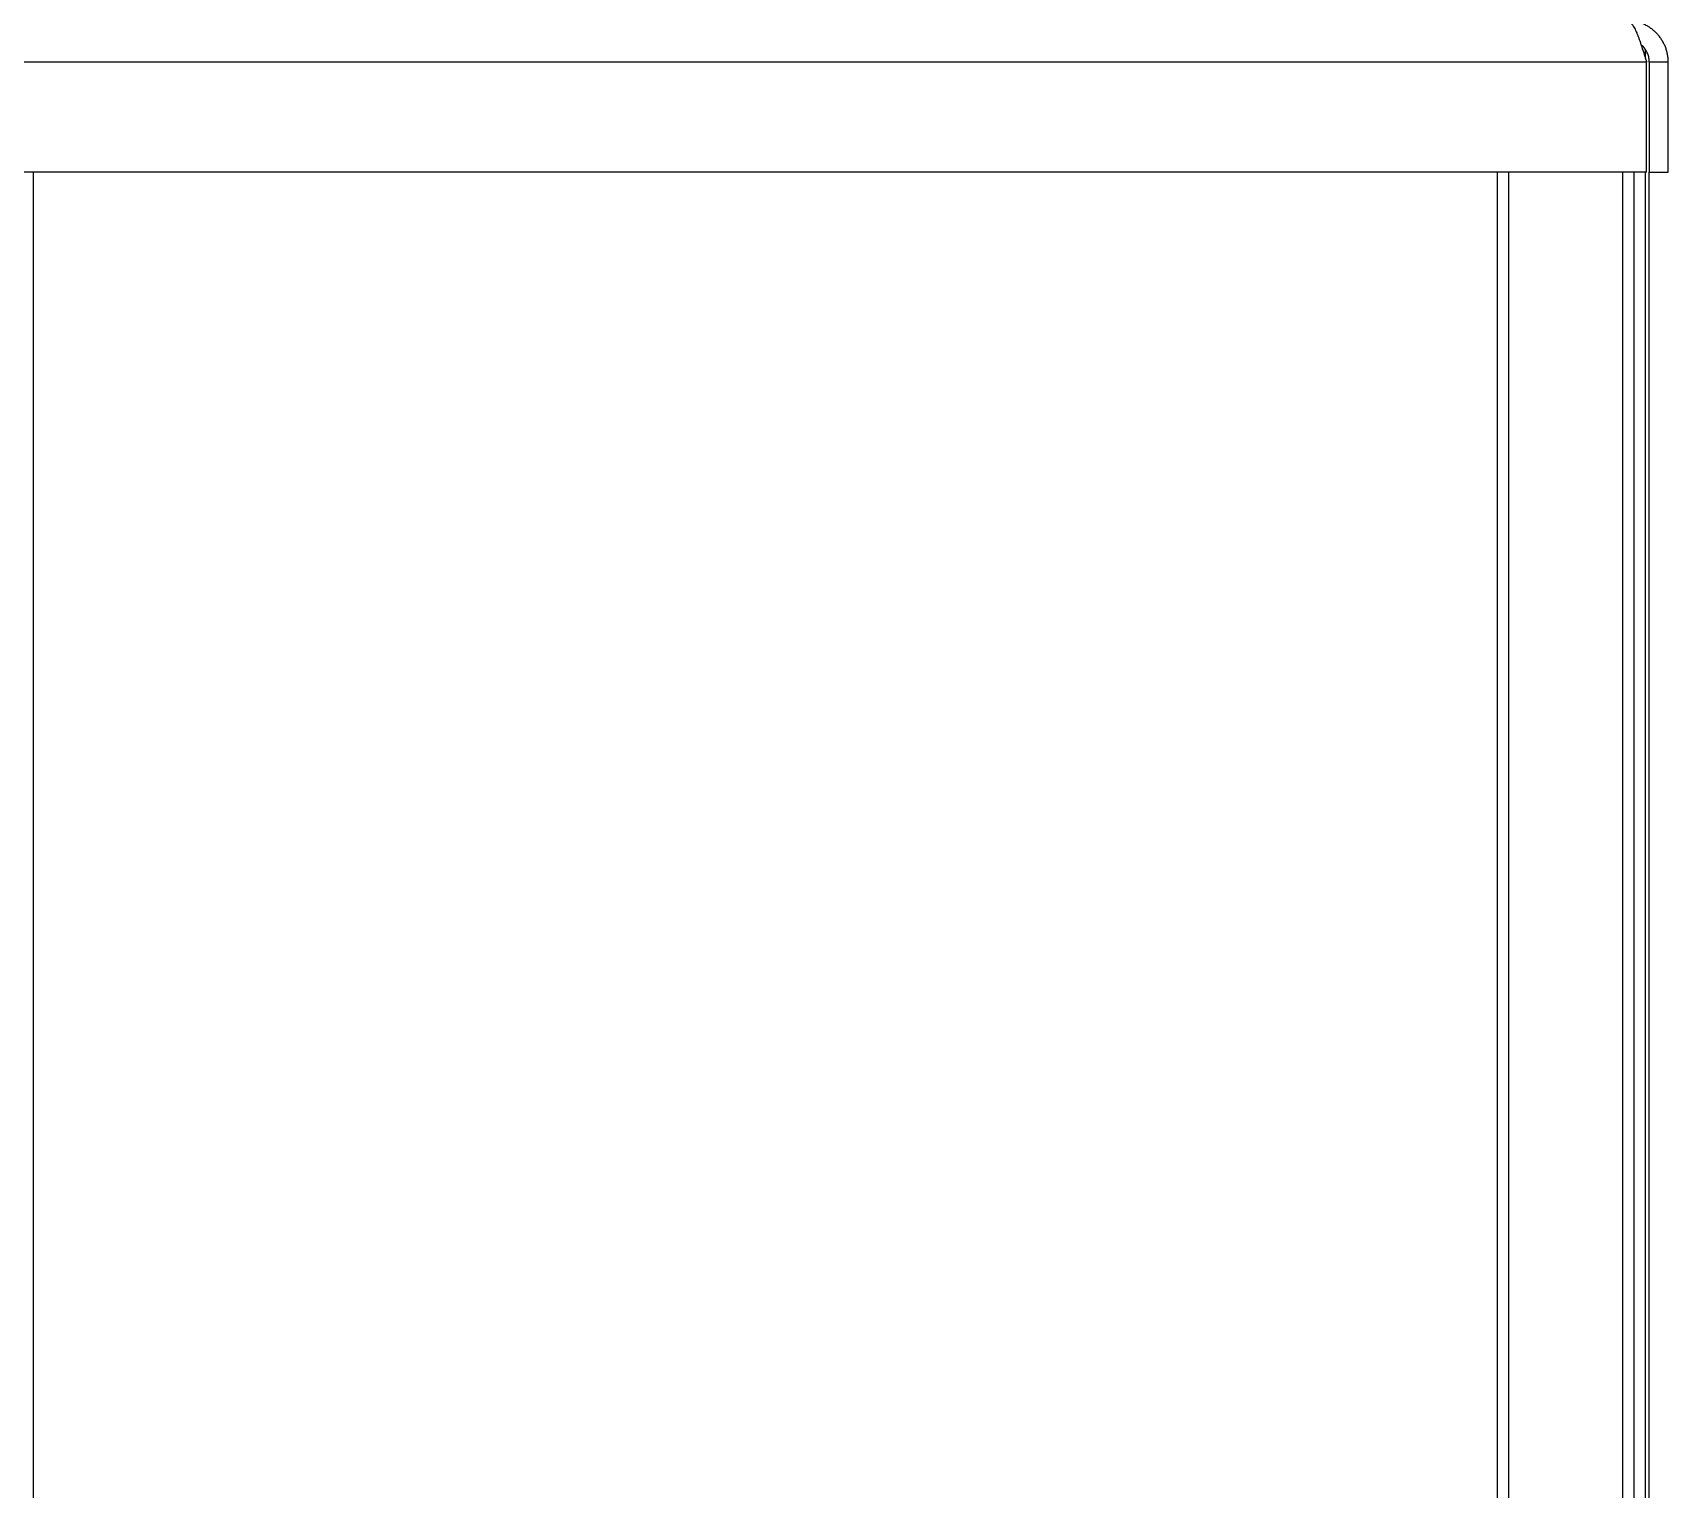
# Model space of a CAD drawing. Header units: millimetres. Extents: x 2 to 418, y 2 to 295.
# Drawn here: x 68.98 to 112.1, y 52.73 to 91.12 of the extents above; entities that cross this region are included whole.
import ezdxf

# ---------------------------------------------------------------- set-up
doc = ezdxf.new("R2010")
doc.units = ezdxf.units.MM

msp = doc.modelspace()

# ---------------------------------------------------------------- linework, layer by layer
at = {"color": 8, "linetype": 'Continuous', "lineweight": 25}
for p, q in [((111.498, 90.441), (111.498, 90.675)), ((107.898, 46.945), (107.898, 87.445)), ((110.898, 47.345), (110.898, 87.445)), ((111.498, 47.421), (111.498, 87.445))]:
    msp.add_line(p, q, dxfattribs=at)
at = {"color": 7, "linetype": 'Continuous', "lineweight": 25}
for p, q in [((111.528, 90.345), (65.669, 90.345)), ((111.528, 87.445), (111.528, 90.345)), ((112.098, 90.345), (111.598, 90.345)), ((111.598, 90.345), (111.598, 87.445)), ((112.098, 87.445), (112.098, 90.345)), ((111.528, 87.445), (65.669, 87.445)), ((68.998, 51.945), (68.998, 87.445)), ((107.598, 46.945), (107.598, 87.445)), ((111.198, 47.345), (111.198, 87.445)), ((111.598, 87.445), (112.098, 87.445)), ((111.598, 50.645), (111.598, 87.445))]:
    msp.add_line(p, q, dxfattribs=at)
for points, knots in [([(110.998, 91.445), (111.008, 91.444), (111.027, 91.443), (111.057, 91.43), (111.087, 91.409), (111.117, 91.379), (111.146, 91.342), (111.176, 91.297), (111.206, 91.244), (111.236, 91.184), (111.265, 91.118), (111.295, 91.046), (111.325, 90.968), (111.355, 90.886), (111.394, 90.77), (111.434, 90.647), (111.473, 90.523), (111.501, 90.433), (111.519, 90.374), (111.528, 90.345)], [0, 0, 0, 0, 0.055173, 0.110728, 0.167491, 0.224672, 0.279855, 0.335421, 0.392195, 0.449387, 0.50457, 0.560136, 0.61691, 0.674102, 0.729285, 0.841525, 0.898717, 0.949212, 1, 1, 1, 1]), ([(112.098, 90.345), (112.097, 90.377), (112.096, 90.441), (112.083, 90.536), (112.062, 90.632), (112.032, 90.725), (111.995, 90.814), (111.95, 90.899), (111.897, 90.982), (111.837, 91.059), (111.771, 91.13), (111.7, 91.194), (111.622, 91.253), (111.539, 91.305), (111.423, 91.363), (111.301, 91.406), (111.176, 91.432), (111.086, 91.443), (111.027, 91.444), (110.998, 91.445)], [0, 0, 0, 0, 0.055173, 0.110728, 0.167491, 0.224672, 0.279855, 0.335421, 0.392195, 0.449387, 0.50457, 0.560136, 0.61691, 0.674102, 0.729285, 0.841525, 0.898717, 0.949212, 1, 1, 1, 1]), ([(111.598, 90.345), (111.596, 90.382), (111.592, 90.458), (111.559, 90.567), (111.506, 90.67), (111.447, 90.75), (111.4, 90.788), (111.383, 90.802)], [0, 0, 0, 0, 0.21356, 0.432975, 0.652305, 0.877994, 1, 1, 1, 1])]:
    msp.add_open_spline(points, degree=3, knots=knots, dxfattribs=at)

doc.saveas('drawing.dxf')
